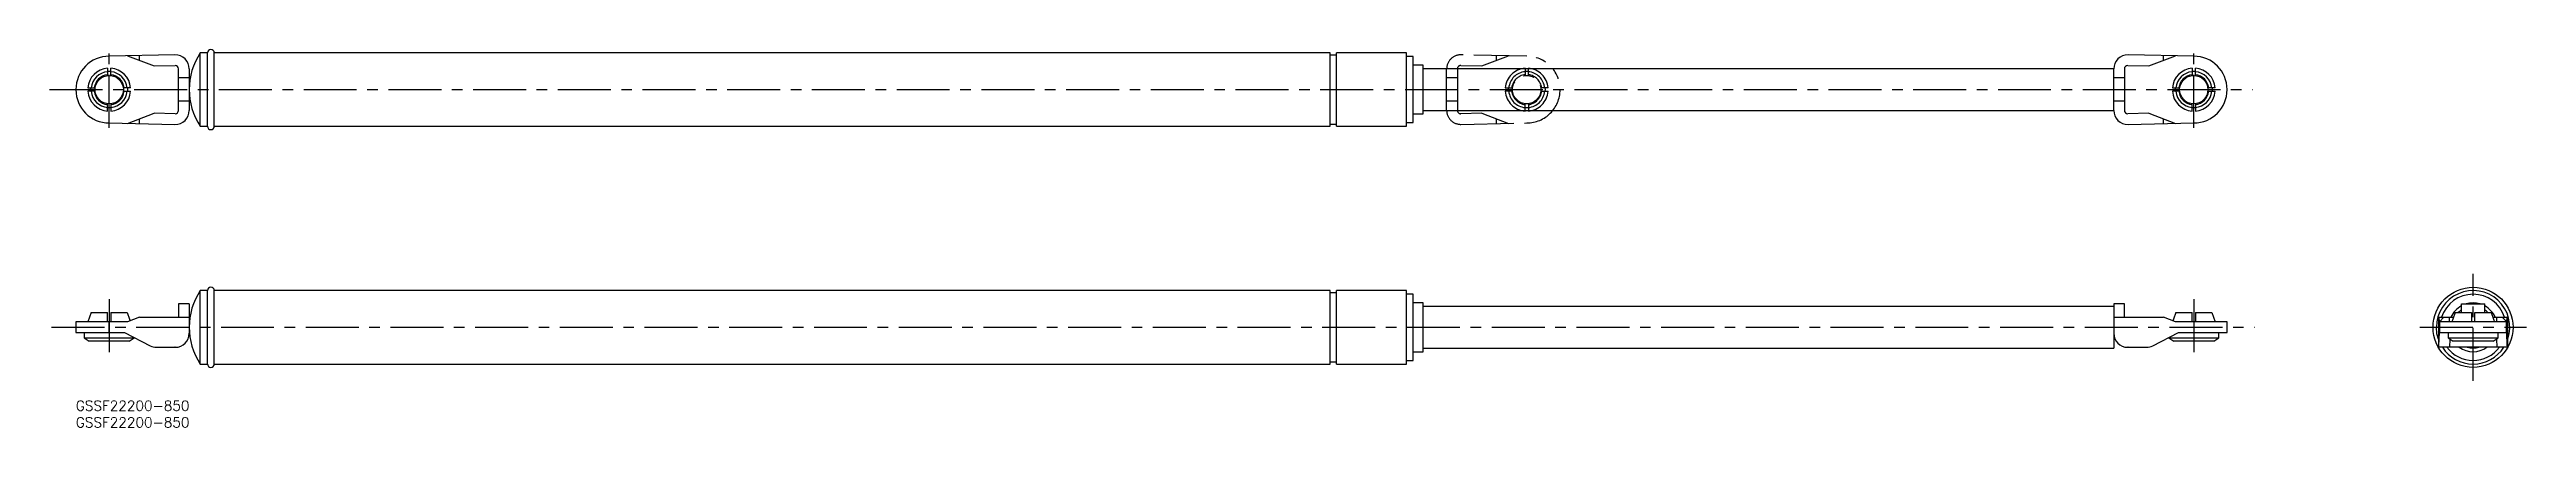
# Model space of a CAD drawing. Extents: x -8 to 735, y -8 to 105.
import ezdxf

# ---------------------------------------------------------------- set-up
doc = ezdxf.new("R2010")
doc.units = 0
doc.header["$LTSCALE"] = 0.5
doc.linetypes.add('CENTER', pattern=[50.8, 31.75, -6.35, 6.35, -6.35])
doc.linetypes.add('PHANTOM', pattern=[63.5, 31.75, -6.35, 6.35, -6.35, 6.35, -6.35])
for name, color, linetype in [('MSM_CENTER', 1, 'CENTER'), ('MSM_CONTINUOUS', 7, 'CONTINUOUS'), ('MSM_IMAGINARY', 6, 'PHANTOM'), ('MSM_PART_NUMBER', 7, 'CONTINUOUS')]:
    doc.layers.add(name, color=color, linetype=linetype)
doc.styles.get("Standard").update_dxf_attribs({"font": 'txt.shx', "height": 3, "bigfont": 'bigfont.shx'})

msp = doc.modelspace()

# ---------------------------------------------------------------- linework, layer by layer
at = {"layer": 'MSM_CENTER'}
for p, q in [((10, 81.78), (10, 104.66)), ((635, 81.78), (635, 104.66)), ((-7.89, 93.22), (652.6, 93.22)), ((718.75, 6), (718.75, 38)), ((10, 30.4), (10, 13.8)), ((635, 30.4), (635, 13.8)), ((-7.28, 22), (653.21, 22)), ((702.75, 22), (734.75, 22))]:
    msp.add_line(p, q, dxfattribs=at)
at = {"layer": 'MSM_CONTINUOUS'}
for p, q in [((39.5, 104.22), (37.3, 104.22)), ((37.3, 82.22), (37.3, 104.22)), ((39.5, 82.22), (39.5, 104.22)), ((376.1, 104.22), (41.5, 104.22)), ((41.5, 82.22), (41.5, 104.22)), ((376.1, 82.22), (376.1, 104.22)), ((399, 104.22), (378, 104.22)), ((378, 82.22), (378, 104.22)), ((399, 82.22), (399, 104.22)), ((9.5, 99.64), (9.5, 97.44)), ((9.5, 98.7), (10, 98.72)), ((29.71, 103.63), (10, 103.22)), ((10, 98.72), (10.5, 98.7)), ((10.5, 97.44), (10.5, 99.64)), ((15.5, 103.33), (23.5, 100.3)), ((19.09, 101.97), (19.09, 103.41)), ((23.5, 100.3), (29.78, 100.43)), ((30.8, 87.01), (30.8, 99.43)), ((34, 96.72), (30.8, 96.72)), ((34, 99.43), (34, 87.01)), ((378, 103.57), (376.1, 103.57)), ((401, 103.12), (399, 103.12)), ((401, 83.32), (401, 103.12)), ((404, 100.52), (401, 100.52)), ((404, 85.92), (404, 100.52)), ((611, 99.47), (404, 99.47)), ((611, 87.01), (611, 99.43)), ((614.2, 96.72), (611, 96.72)), ((614.2, 99.43), (614.2, 87.01)), ((615.22, 100.43), (621.5, 100.3)), ((635, 103.22), (615.29, 103.63)), ((621.5, 100.3), (629.5, 103.33)), ((625.91, 101.97), (625.91, 103.41)), ((634.5, 99.64), (634.5, 97.44)), ((634.5, 98.7), (635, 98.72)), ((635, 98.72), (635.5, 98.7)), ((635.5, 97.44), (635.5, 99.64)), ((3.58, 93.72), (5.78, 93.72)), ((5.78, 92.72), (3.58, 92.72)), ((4.5, 93.22), (4.52, 93.72)), ((4.52, 92.72), (4.5, 93.22)), ((16.42, 93.72), (14.22, 93.72)), ((14.22, 92.72), (16.42, 92.72)), ((15.48, 93.72), (15.5, 93.22)), ((15.5, 93.22), (15.48, 92.72)), ((34, 89.72), (30.8, 89.72)), ((614.2, 89.72), (611, 89.72)), ((628.58, 93.72), (630.78, 93.72)), ((630.78, 92.72), (628.58, 92.72)), ((629.5, 93.22), (629.52, 93.72)), ((629.52, 92.72), (629.5, 93.22)), ((641.42, 93.72), (639.22, 93.72)), ((639.22, 92.72), (641.42, 92.72)), ((640.48, 93.72), (640.5, 93.22)), ((640.5, 93.22), (640.48, 92.72)), ((9.5, 86.8), (9.5, 89)), ((10, 87.72), (9.5, 87.74)), ((10.5, 87.74), (10, 87.72)), ((10, 83.22), (29.71, 82.81)), ((10.5, 89), (10.5, 86.8)), ((15.5, 83.1), (23.5, 86.14)), ((19.09, 83.03), (19.09, 84.46)), ((29.78, 86.01), (23.5, 86.14)), ((37.3, 82.22), (39.5, 82.22)), ((41.5, 82.22), (376.1, 82.22)), ((376.1, 82.87), (378, 82.87)), ((378, 82.22), (399, 82.22)), ((399, 83.32), (401, 83.32)), ((401, 85.92), (404, 85.92)), ((404, 86.97), (611, 86.97)), ((621.5, 86.14), (615.22, 86.01)), ((615.29, 82.81), (635, 83.22)), ((621.5, 86.14), (629.5, 83.1)), ((625.91, 83.03), (625.91, 84.46)), ((634.5, 86.8), (634.5, 89)), ((635, 87.72), (634.5, 87.74)), ((635.5, 87.74), (635, 87.72)), ((635.5, 89), (635.5, 86.8)), ((39.5, 33), (37.3, 33)), ((37.3, 11), (37.3, 33)), ((39.5, 11), (39.5, 33)), ((376.1, 33), (41.5, 33)), ((41.5, 11), (41.5, 33)), ((376.1, 11), (376.1, 33)), ((378, 32.35), (376.1, 32.35)), ((399, 33), (378, 33)), ((378, 11), (378, 33)), ((399, 11), (399, 33)), ((401, 31.9), (399, 31.9)), ((401, 12.1), (401, 31.9)), ((0, 23.6), (0, 20.4)), ((15.5, 23.6), (0, 23.6)), ((4.62, 26.4), (3.58, 23.6)), ((4.62, 26.4), (9.5, 26.4)), ((9.5, 23.6), (9.5, 26.4)), ((10, 20.4), (10, 23.6)), ((10.5, 26.4), (15.38, 26.4)), ((10.5, 26.4), (10.5, 23.6)), ((15.38, 26.4), (16.09, 24.47)), ((19.09, 25), (15.5, 23.6)), ((16.09, 24.47), (16.3, 23.91)), ((19.09, 25), (34, 25)), ((34, 29), (30.8, 29)), ((30.8, 29), (30.8, 25)), ((34, 29), (34, 20.2)), ((404, 29.3), (401, 29.3)), ((404, 14.7), (404, 29.3)), ((611, 28.25), (404, 28.25)), ((614.2, 29), (611, 29)), ((611, 29), (611, 15.75)), ((611, 25), (625.91, 25)), ((614.2, 25), (614.2, 29)), ((629.5, 23.6), (625.91, 25)), ((628.91, 24.47), (628.7, 23.91)), ((629.62, 26.4), (628.91, 24.47)), ((645, 23.6), (629.5, 23.6)), ((629.62, 26.4), (634.5, 26.4)), ((634.5, 23.6), (634.5, 26.4)), ((635.5, 26.4), (635.5, 23.6)), ((635.5, 26.4), (640.38, 26.4)), ((640.38, 26.4), (641.42, 23.6)), ((645, 20.4), (645, 23.6)), ((708.34, 25), (708.34, 16)), ((708.34, 25), (712.85, 25)), ((708.63, 23.6), (708.56, 25)), ((709.99, 25), (708.63, 23.6)), ((728.86, 23.6), (708.63, 23.6)), ((708.75, 20.4), (708.75, 23.6)), ((711.67, 23.6), (711.67, 25)), ((712.65, 24.47), (712.33, 23.6)), ((713.37, 26.4), (712.65, 24.47)), ((713.37, 26.4), (718.25, 26.4)), ((715.25, 26.4), (715.25, 29)), ((715.25, 29), (722.25, 29)), ((718.25, 26.4), (718.25, 23.6)), ((719.25, 26.4), (724.12, 26.4)), ((719.25, 23.6), (719.25, 26.4)), ((722.25, 26.4), (722.25, 29)), ((724.12, 26.4), (724.84, 24.47)), ((724.64, 25), (729.16, 25)), ((724.84, 24.47), (725.17, 23.6)), ((725.83, 23.6), (725.83, 25)), ((727.5, 25), (728.86, 23.6)), ((728.75, 20.4), (728.75, 23.6)), ((728.86, 23.6), (728.94, 25)), ((729.16, 16), (729.16, 25)), ((0, 20.4), (14.54, 20.4)), ((2.5, 20.4), (2.5, 18.8)), ((2.5, 18.8), (4, 17.8)), ((2.5, 18.8), (17.5, 18.8)), ((16, 17.8), (4, 17.8)), ((14.54, 20.4), (22.3, 16.46)), ((16, 17.8), (17.5, 18.8)), ((17.5, 18.8), (17.5, 18.9)), ((24.2, 16), (29.71, 16)), ((29.8, 16), (29.71, 16)), ((404, 15.75), (611, 15.75)), ((615.29, 16), (615.2, 16)), ((615.29, 16), (620.8, 16)), ((622.7, 16.46), (630.46, 20.4)), ((627.5, 18.9), (627.5, 18.8)), ((627.5, 18.8), (629, 17.8)), ((627.5, 18.8), (642.5, 18.8)), ((641, 17.8), (629, 17.8)), ((630.46, 20.4), (645, 20.4)), ((641, 17.8), (642.5, 18.8)), ((642.5, 18.8), (642.5, 20.4)), ((707.92, 20.04), (707.75, 22)), ((708.34, 18.45), (707.92, 20.04)), ((729.16, 16), (708.34, 16)), ((708.45, 16), (708.46, 16.01)), ((708.45, 16), (708.45, 16)), ((708.45, 16), (708.45, 16)), ((708.46, 16.04), (708.47, 16.06)), ((708.46, 16.03), (708.46, 16.04)), ((708.46, 16.02), (708.46, 16.03)), ((708.46, 16.01), (708.46, 16.02)), ((708.46, 16.01), (708.46, 16.01)), ((708.47, 16.15), (708.48, 16.17)), ((708.47, 16.13), (708.47, 16.15)), ((708.47, 16.11), (708.47, 16.13)), ((708.47, 16.09), (708.47, 16.11)), ((708.47, 16.07), (708.47, 16.09)), ((708.47, 16.06), (708.47, 16.07)), ((708.48, 16.31), (708.49, 16.35)), ((708.48, 16.28), (708.48, 16.31)), ((708.48, 16.25), (708.48, 16.28)), ((708.48, 16.22), (708.48, 16.25)), ((708.48, 16.2), (708.48, 16.22)), ((708.48, 16.17), (708.48, 16.2)), ((708.49, 16.46), (708.65, 20.4)), ((708.49, 16.42), (708.49, 16.46)), ((708.49, 16.38), (708.49, 16.42)), ((708.49, 16.35), (708.49, 16.38)), ((708.65, 20.4), (728.84, 20.4)), ((711.25, 20.4), (711.25, 18.8)), ((711.25, 18.8), (712.75, 17.8)), ((711.25, 18.8), (726.25, 18.8)), ((711.77, 18.45), (711.67, 16)), ((724.75, 17.8), (712.75, 17.8)), ((724.75, 17.8), (726.25, 18.8)), ((725.72, 18.45), (725.82, 16)), ((726.25, 18.8), (726.25, 20.4)), ((729, 16.46), (728.84, 20.4)), ((729, 16.46), (729, 16.42)), ((729, 16.42), (729.01, 16.38)), ((729.01, 16.38), (729.01, 16.35)), ((729.01, 16.35), (729.01, 16.31)), ((729.01, 16.31), (729.01, 16.28)), ((729.01, 16.28), (729.01, 16.25)), ((729.01, 16.25), (729.01, 16.22)), ((729.01, 16.22), (729.02, 16.2)), ((729.02, 16.2), (729.02, 16.17)), ((729.02, 16.17), (729.02, 16.15)), ((729.02, 16.15), (729.02, 16.13)), ((729.02, 16.13), (729.02, 16.11)), ((729.02, 16.11), (729.03, 16.09)), ((729.03, 16.09), (729.03, 16.07)), ((729.03, 16.07), (729.03, 16.06)), ((729.03, 16.06), (729.03, 16.04)), ((729.03, 16.04), (729.03, 16.03)), ((729.03, 16.03), (729.03, 16.02)), ((729.03, 16.02), (729.04, 16.01)), ((729.04, 16.01), (729.04, 16.01)), ((729.04, 16.01), (729.04, 16)), ((729.04, 16), (729.04, 16)), ((729.04, 16), (729.04, 16)), ((37.3, 11), (39.5, 11)), ((41.5, 11), (376.1, 11)), ((376.1, 11.65), (378, 11.65)), ((378, 11), (399, 11)), ((399, 12.1), (401, 12.1)), ((401, 14.7), (404, 14.7))]:
    msp.add_line(p, q, dxfattribs=at)
for centre, radius in [((10, 93.22), 4.25), ((635, 93.22), 4.25), ((718.75, 22), 12)]:
    msp.add_circle(centre, radius, dxfattribs=at)
for centre, radius, start, end in [((54, 93.22), 20, 146.63299, 213.36701), ((40.5, 104.22), 1, 0, 180), ((10, 93.22), 10, 90, 270), ((10, 93.22), 6.44, 94.45407, 175.54593), ((10, 93.22), 5.4, 95.31277, 174.68723), ((10, 93.22), 4.5, 96.37937, 173.62063), ((10, 93.22), 6.44, 4.45407, 85.54593), ((10, 93.22), 5.4, 5.31277, 84.68723), ((10, 93.22), 4.5, 6.37937, 83.62063), ((29.8, 99.43), 4.2, 0, 91.19349), ((29.8, 99.43), 1, 0, 91.19349), ((615.2, 99.43), 4.2, 88.80651, 180), ((615.2, 99.43), 1, 88.80651, 180), ((635, 93.22), 6.44, 94.45407, 175.54593), ((635, 93.22), 5.4, 95.31277, 174.68723), ((635, 93.22), 4.5, 96.37937, 173.62063), ((635, 93.22), 10, 270, 90), ((635, 93.22), 6.44, 4.45407, 85.54593), ((635, 93.22), 5.4, 5.31277, 84.68723), ((635, 93.22), 4.5, 6.37937, 83.62063), ((10, 93.22), 6.44, 184.45407, 265.54593), ((10, 93.22), 5.4, 185.31277, 264.68723), ((10, 93.22), 4.5, 186.37937, 263.62063), ((10, 93.22), 4.5, 276.37937, 353.62063), ((10, 93.22), 5.4, 275.31277, 354.68723), ((10, 93.22), 6.44, 274.45407, 355.54593), ((635, 93.22), 6.44, 184.45407, 265.54593), ((635, 93.22), 5.4, 185.31277, 264.68723), ((635, 93.22), 4.5, 186.37937, 263.62063), ((635, 93.22), 4.5, 276.37937, 353.62063), ((635, 93.22), 5.4, 275.31277, 354.68723), ((635, 93.22), 6.44, 274.45407, 355.54593), ((29.8, 87.01), 4.2, 268.80651, 0), ((29.8, 87.01), 1, 268.80651, 0), ((40.5, 82.22), 1, 180, 0), ((615.2, 87.01), 4.2, 180, 271.19349), ((615.2, 87.01), 1, 180, 271.19349), ((54, 22), 20, 146.63299, 213.36701), ((40.5, 33), 1, 0, 180), ((718.75, 22), 11, 341.17491, 180), ((718.75, 22), 9.9, 17.6397, 162.3603), ((718.75, 22), 7.3, 118.64962, 155.73491), ((718.75, 22), 6.25, 124.0558, 135.25119), ((718.75, 22), 7.3, 73.51703, 106.48297), ((718.75, 22), 7.3, 24.26509, 61.35038), ((718.75, 22), 6.25, 44.74881, 55.9442), ((24.2, 20.2), 4.2, 243.03406, 270), ((29.8, 20.2), 4.2, 270, 0), ((615.2, 20.2), 4.2, 180, 270), ((620.8, 20.2), 4.2, 270, 296.96594), ((718.75, 22), 11, 213.05573, 326.94427), ((718.75, 22), 9.9, 217.3052, 322.6948), ((718.75, 22), 7.3, 235.27724, 304.72276), ((718.75, 22), 6.25, 253.7398, 286.2602), ((40.5, 11), 1, 180, 0)]:
    msp.add_arc(centre, radius, start, end, dxfattribs=at)
at = {"layer": 'MSM_IMAGINARY'}
for p, q in [((411, 87.01), (411, 99.43)), ((414.2, 96.72), (411, 96.72)), ((414.2, 99.43), (414.2, 87.01)), ((415.22, 100.43), (421.5, 100.3)), ((435, 103.22), (415.29, 103.63)), ((421.5, 100.3), (429.5, 103.33)), ((425.91, 101.97), (425.91, 103.41)), ((434.5, 99.64), (434.5, 97.44)), ((434.5, 98.7), (435, 98.72)), ((435, 98.72), (435.5, 98.7)), ((435.5, 97.44), (435.5, 99.64)), ((414.2, 89.72), (411, 89.72)), ((428.58, 93.72), (430.78, 93.72)), ((430.78, 92.72), (428.58, 92.72)), ((429.5, 93.22), (429.52, 93.72)), ((429.52, 92.72), (429.5, 93.22)), ((441.42, 93.72), (439.22, 93.72)), ((439.22, 92.72), (441.42, 92.72)), ((440.48, 93.72), (440.5, 93.22)), ((440.5, 93.22), (440.48, 92.72)), ((421.5, 86.14), (415.22, 86.01)), ((415.29, 82.81), (435, 83.22)), ((421.5, 86.14), (429.5, 83.1)), ((425.91, 83.03), (425.91, 84.46)), ((434.5, 86.8), (434.5, 89)), ((435, 87.72), (434.5, 87.74)), ((435.5, 87.74), (435, 87.72)), ((435.5, 89), (435.5, 86.8))]:
    msp.add_line(p, q, dxfattribs=at)
msp.add_circle((435, 93.22), 4.25, dxfattribs=at)
for centre, radius, start, end in [((415.2, 99.43), 4.2, 88.80651, 180), ((415.2, 99.43), 1, 88.80651, 180), ((435, 93.22), 6.44, 94.45407, 175.54593), ((435, 93.22), 5.4, 95.31277, 174.68723), ((435, 93.22), 4.5, 96.37937, 173.62063), ((435, 93.22), 10, 270, 90), ((435, 93.22), 6.44, 4.45407, 85.54593), ((435, 93.22), 5.4, 5.31277, 84.68723), ((435, 93.22), 4.5, 6.37937, 83.62063), ((435, 93.22), 6.44, 184.45407, 265.54593), ((435, 93.22), 5.4, 185.31277, 264.68723), ((435, 93.22), 4.5, 186.37937, 263.62063), ((435, 93.22), 4.5, 276.37937, 353.62063), ((435, 93.22), 5.4, 275.31277, 354.68723), ((435, 93.22), 6.44, 274.45407, 355.54593), ((415.2, 87.01), 4.2, 180, 271.19349), ((415.2, 87.01), 1, 180, 271.19349)]:
    msp.add_arc(centre, radius, start, end, dxfattribs=at)

# ---------------------------------------------------------------- texts
at = {"layer": 'MSM_PART_NUMBER', "char_height": 3, "width": 121.0942, "attachment_point": 1}
for insert in [(0, 0), (0, -5)]:
    msp.add_mtext('{GSSF22200-850}', dxfattribs=dict(at, insert=insert))

doc.saveas('drawing.dxf')
